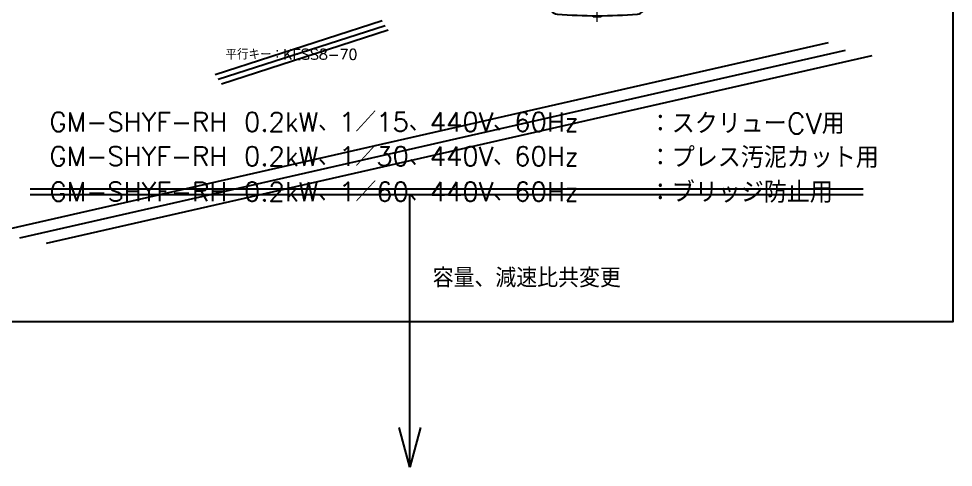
# Model space of a CAD drawing. Header units: millimetres. Extents: x 0 to 49006, y -7876 to 6995.
# Drawn here: x 15501 to 16091, y -6602 to -6319 of the extents above; entities that cross this region are included whole.
import ezdxf

# ---------------------------------------------------------------- set-up
doc = ezdxf.new("R2010")
doc.units = ezdxf.units.MM
doc.header["$LTSCALE"] = 3.2
doc.linetypes.add('CENTER2', pattern=[28.575, 19.05, -3.175, 3.175, -3.175])
doc.linetypes.add('HIDDEN', pattern=[9.525, 6.35, -3.175])
for name, color, linetype, lineweight in [('04_HIDDEN', 2, 'HIDDEN', 13), ('05_CENTER', 4, 'CENTER2', 13), ('08_DIM', 3, 'Continuous', 13)]:
    doc.layers.add(name, color=color, linetype=linetype, lineweight=lineweight)
doc.layers.add('10_DRAFT', color=8, linetype='Continuous', lineweight=0, plot=False)
doc.styles.add('KSS_TXT', font='txt.shx', dxfattribs={"bigfont": 'extfont2.shx'})
doc.dimstyles.new('KSS_DIM', dxfattribs={"dimscale": 12, "dimtxt": 3, "dimasz": 2.5, "dimexe": 1.25, "dimexo": 0.625, "dimtad": 1, "dimdsep": 46, "dimtxsty": 'KSS_TXT', "dimblk": 'OPEN30', "dimcen": 0, "dimazin": 2, "dimtfac": 0.75, "dimtmove": 0, "dimatfit": 3, "dimldrblk": 'OPEN30', "dimfxl": 1.25, "dimtolj": 1, "dimarcsym": 0})

# ---------------------------------------------------------------- blocks, each defined once
blk = doc.blocks.new('GM-SHYF-RH 0.2kW、1／30、200V、60Hzc_1_1')
at = {"color": 0}
for p, q in [((18.5, 52.99), (8, 52.81)), ((8, 52.81), (8, -73.81)), ((18.5, 53.01), (18.5, 48.5)), ((18.5, 53), (85.5, 51.83)), ((18.5, -64.89), (18.5, 49.51)), ((85.5, 51.83), (95, 51.83)), ((95, -59.28), (95, 51.83)), ((4, 37.5), (4, -37.5)), ((4, 37.5), (8, 37.5)), ((95, 37.49), (99, 37.49)), ((99, 37.49), (99, -37.49)), ((4, 33.69), (1.41, 31.1)), ((99, 33.69), (101.59, 31.1)), ((0, -18), (0, 18)), ((1, 19), (4, 19)), ((102, 19), (99, 19)), ((103, -18), (103, 18)), ((-2, 6.5), (-2, -32.5)), ((105, -32.5), (105, 7.01)), ((1, -19), (4, -19)), ((102, -19), (99, -19)), ((4, -37.5), (8, -37.5)), ((95, -37.49), (99, -37.49)), ((8, -48.01), (4.35, -51.67)), ((95, -48.01), (98.65, -51.67)), ((8, -63.69), (1.41, -57.1)), ((95, -63.69), (101.59, -57.1)), ((18.5, -74.02), (18.5, -64.89)), ((95, -72.85), (95, -59.28)), ((18.5, -74.02), (18.5, -69.51)), ((19.25, -74), (8, -73.81)), ((18.5, -74.02), (85.5, -72.85)), ((21.5, -73.97), (21.5, -93.94)), ((81.5, -72.92), (81.5, -93.94)), ((85.5, -72.85), (95, -72.85)), ((49, -99.99), (49, -100.5)), ((54, -99.99), (54, -100.5)), ((49, -100.5), (54, -100.5))]:
    blk.add_line(p, q, dxfattribs=at)
for centre, radius, start, end in [((6.08, 26.43), 6.6, 135, 174.25632), ((96.92, 26.43), 6.6, 5.74368, 45), ((398.1, -13), 400.6, 174.25632, 180), ((24, 14.5), 25, 143.1301, 174.26983), ((6.47, 27.79), 3, 145.3407, 214.6593), ((96.53, 27.79), 3, 325.3407, 34.6593), ((79, 14.5), 25, 5.73017, 36.8699), ((-295.1, -13), 400.6, 0, 5.74368), ((1, 18), 1, 90, 180), ((102, 18), 1, 0, 90), ((399, 7), 400, 178.56802, 179.92847), ((-296, 7), 400, 0.053, 1.43198), ((-1.5, 6.5), 0.5, 90, 180), ((-1.5, 7.5), 0.5, 270, 0), ((104.5, 7.5), 0.5, 180, 270), ((104.5, 6.5), 0.5, 0, 90), ((51.5, -13), 53.5, 164.28414, 215.60164), ((51.5, -13), 53.5, 324.39836, 15.71586), ((398.1, -13), 400.6, 179.0703, 180), ((398.1, 0), 400.6, 180.9297, 182.86294), ((-295.1, 0), 400.6, 357.13706, 359.0703), ((398.1, -13), 400.6, 180, 185.74368), ((1, -18), 1, 180, 270), ((102, -18), 1, 270, 0), ((-1.5, -32.5), 0.5, 180, 270), ((-1.5, -33.5), 0.5, 0, 90), ((399, -33), 400, 180.07153, 180.85954), ((-295.1, -13), 400.6, 354.25632, 357.13706), ((-296, -33), 400, 358.56802, 359.92847), ((104.5, -33.5), 0.5, 90, 180), ((104.5, -32.5), 0.5, 270, 0), ((24, -40.5), 25, 176.56135, 230.20818), ((79, -40.5), 25, 309.79182, 354.26983), ((6.08, -52.43), 6.6, 185.74368, 225), ((6.47, -53.79), 3, 135, 217.16252), ((96.53, -53.79), 3, 322.83748, 45), ((96.92, -52.43), 6.6, 315, 354.25632), ((8.41, -56.02), 3, 224.86958, 262.17814), ((94.59, -56.02), 3, 277.82186, 315.13042), ((26.5, -93.94), 5, 180, 265.13859), ((76.5, -93.94), 5, 274.86141, 0), ((51.5, 200), 300, 265.13859, 274.86141)]:
    blk.add_arc(centre, radius, start, end, dxfattribs=at)
at = {"layer": '04_HIDDEN', "color": 0}
for p, q in [((8, 49), (19, 49)), ((19, 35), (19, 49)), ((84, 35), (84, 49)), ((95, 49), (84, 49)), ((19, 46.5), (84, 46.5)), ((19, 37.5), (84, 37.5)), ((8, 35), (19, 35)), ((95, 35), (84, 35)), ((0, 15.8), (103, 15.8)), ((0, 12.5), (20.65, 12.5)), ((20.65, 13.5), (22, 13.5)), ((20.65, -13.5), (20.65, 13.5)), ((22, -13.5), (22, 13.5)), ((22, 12.5), (38, 12.5)), ((38, -13), (38, 13)), ((38, 13), (65, 13)), ((65, -13), (65, 13)), ((65, 12.5), (81, 12.5)), ((81, 13.5), (82.35, 13.5)), ((81, -13.5), (81, 13.5)), ((82.35, -13.5), (82.35, 13.5)), ((82.35, 12.5), (103, 12.5)), ((0, -12.5), (20.65, -12.5)), ((20.65, -13.5), (22, -13.5)), ((22, -12.5), (38, -12.5)), ((38, -13), (65, -13)), ((65, -12.5), (81, -12.5)), ((81, -13.5), (82.35, -13.5)), ((82.35, -12.5), (103, -12.5)), ((8, -56), (19, -56)), ((19, -70), (19, -56)), ((19, -58.5), (84, -58.5)), ((95, -56), (84, -56)), ((84, -70), (84, -56)), ((8, -70), (19, -70)), ((19, -67.5), (84, -67.5)), ((95, -70), (84, -70))]:
    blk.add_line(p, q, dxfattribs=at)
at = {"layer": '05_CENTER', "color": 0}
for p, q in [((51.5, -103.88), (51.5, 55.94)), ((4.75, 42), (98.25, 42)), ((-7.65, 0), (110.65, 0)), ((4.75, -63), (98.25, -63))]:
    blk.add_line(p, q, dxfattribs=at)
at = {"layer": '10_DRAFT'}
blk.add_line((59.41, -13), (43.91, -13), dxfattribs=at)
blk = doc.blocks.new('_Open30')
at = {"color": 0, "linetype": 'ByBlock', "lineweight": -2}
for p, q in [((-1, 0.268), (0, 0)), ((0, 0), (-1, -0.268)), ((0, 0), (-1, 0))]:
    blk.add_line(p, q, dxfattribs=at)

msp = doc.modelspace()

# ---------------------------------------------------------------- linework, layer by layer
for p, q in [((15730.3, -6320.51), (15624.963, -6354.428)), ((15732.178, -6323.515), (15626.841, -6357.433)), ((15734.194, -6326.41), (15628.857, -6360.329)), ((16012.006, -6334.347), (15490.745, -6452.744)), ((16022.624, -6339.139), (15501.363, -6457.537))]:
    msp.add_line(p, q)
at = {"color": 1}
for p, q in [((16039.407, -6342.562), (15518.147, -6460.96)), ((15508.136, -6426.476), (16034, -6426.476)), ((15508.136, -6429.967), (16034, -6429.967))]:
    msp.add_line(p, q, dxfattribs=at)
at = {"color": 3}
msp.add_lwpolyline([(15119.488, -6509.968), (16090.924, -6509.968), (16090.924, -5860.848), (15119.488, -5860.848)], close=True, dxfattribs=at)

# ---------------------------------------------------------------- block references
at = {"color": 4}
msp.add_blockref('GM-SHYF-RH 0.2kW、1／30、200V、60Hzc_1_1', (15814.632, -6217.234), dxfattribs=at)

# ---------------------------------------------------------------- texts
at = {"style": 'KSS_TXT'}
for s, height, p in [('平行キー：KESS8-70', 6.6, (15631.441, -6344.868)), ('：スクリューCV用', 13.2, (15898.679, -6391.782)), ('：プレス汚泥カット用', 13.2, (15898.679, -6413.206)), ('：ブリッジ防止用', 13.2, (15898.679, -6435.166))]:
    msp.add_text(s, height=height, dxfattribs=at).set_placement(p)
at = {"color": 0, "style": 'KSS_TXT'}
for s, p in [('GM-SHYF-RH 0.2kW、1／15、440V、60Hz', (15520.298, -6390.178)), ('GM-SHYF-RH 0.2kW、1／30、440V、60Hz', (15520.298, -6411.821)), ('GM-SHYF-RH 0.2kW、1／60、440V、60Hz', (15520.298, -6434.2))]:
    msp.add_text(s, height=12, rotation=0.000003, dxfattribs=at).set_placement(p)
at = {"color": 1, "style": 'KSS_TXT'}
msp.add_text('容量、減速比共変更', height=12, rotation=0.000003, dxfattribs=at).set_placement((15762.213, -6488.524))

# ---------------------------------------------------------------- leaders
at = {"layer": '08_DIM', "color": 1}
msp.add_leader([(15747.811, -6601.959), (15747.811, -6429.967)], dimstyle='KSS_DIM', override={"dimscale": 10}, dxfattribs=at)

doc.saveas('drawing.dxf')
